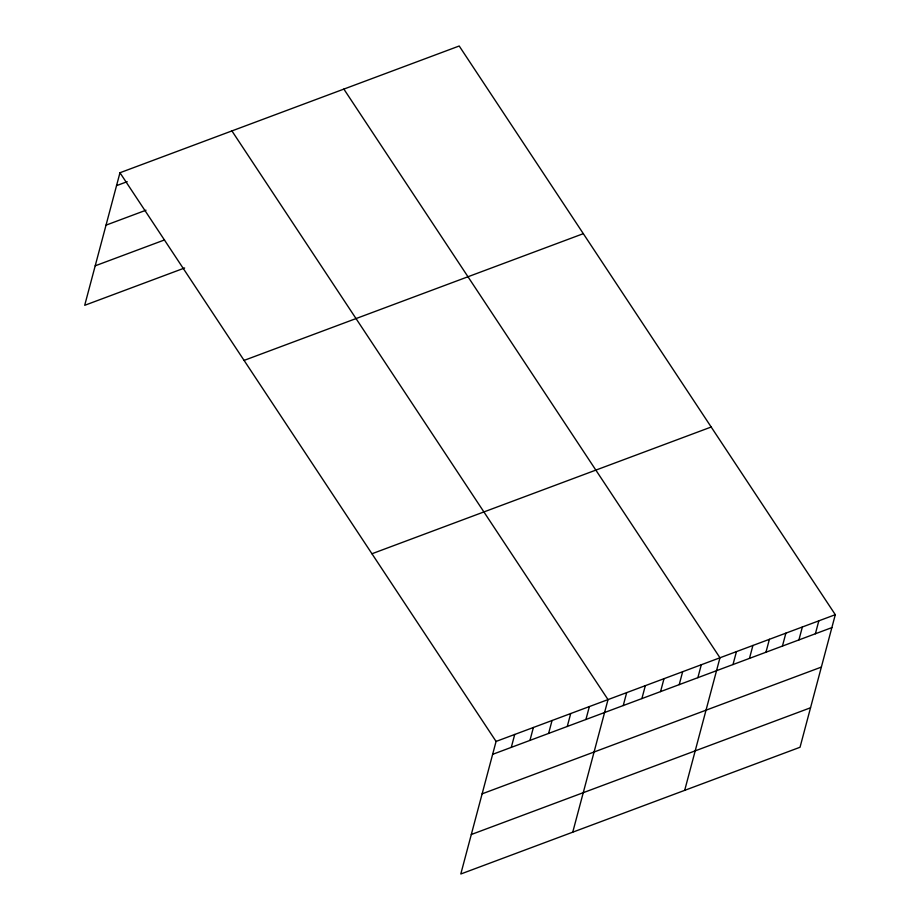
<?xml version="1.0" encoding="UTF-8"?>
<svg xmlns="http://www.w3.org/2000/svg" width="920" height="920" viewBox="0 0 920 920"><rect width="100%" height="100%" fill="white"/><g stroke="black" fill="none" stroke-linecap="round" stroke-linejoin="round"><path stroke-width="1.38" d="M119.968 172.742L496.075 741.428L460.793 874L800.032 747.258L835.303 614.686L459.206 46L119.968 172.742L84.698 305.313L184.644 267.973M511.29 747.373L514.728 734.447M529.954 740.404L533.393 727.478M548.607 733.435L552.046 720.509M567.26 726.466L570.71 713.54M585.925 719.497L589.363 706.571M572.746 832.174L608.016 699.602L231.92 130.916M623.242 705.559L626.681 692.633M641.895 698.579L645.334 685.664M660.56 691.61L663.998 678.684M679.213 684.641L682.651 671.715M697.866 677.672L701.304 664.746M684.687 790.349L719.969 657.777L343.861 89.09M732.998 664.55L736.448 651.624M749.478 658.386L752.916 645.46M765.957 652.234L769.396 639.308M782.437 646.081L785.875 633.155M798.916 639.918L802.355 627.003M815.384 633.765L818.823 620.839M116.529 185.656L127.19 181.677M106.03 225.147L146.004 210.208M95.197 265.822L164.507 239.936M244.087 360.398L583.314 233.668M371.956 553.759L711.194 427.018M496.075 741.428L835.303 614.686M492.637 754.342L831.864 627.612M482.126 793.833L821.364 667.092M471.304 834.509L810.531 707.779"/></g></svg>
